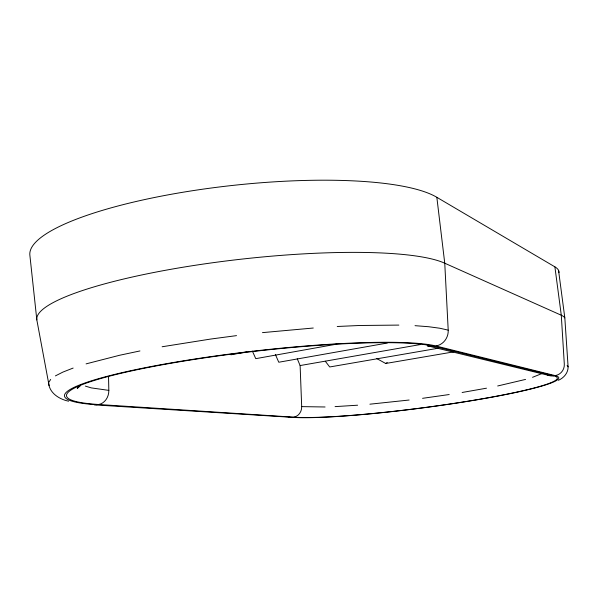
<?xml version="1.0" encoding="UTF-8"?>
<svg xmlns="http://www.w3.org/2000/svg" width="598" height="598" viewBox="0 0 598 598"><rect width="100%" height="100%" fill="white"/><g stroke="black" fill="none" stroke-linecap="round" stroke-linejoin="round"><path stroke-width="0.9" d="M558.539 270.348L564.826 317.889L568.1 366.836C568.25 372.898 563.75 377.988 558.412 380.306M50.673 379.431L48.595 382.668C49.186 392.998 59.381 399.337 68.613 401.191M78.301 387.033L77.232 388.498L80.207 385.964M376.605 358.486L385.71 363.479L387.235 362.523M55.42 375.888L62.902 372.091L73.143 368.062M542.199 373.451L532.526 377.316M86.09 363.876L119.697 355.242L139.947 350.944M525.56 379.409L497.678 385.979M230.903 354.793L246.511 351.953M486.495 388.192L462.127 392.482M336.689 344.142L255.765 358.658L252.393 351.123M387.332 343.028L278.765 362.239L275.431 354.562M297.266 358.793L300.121 365.557L420.491 344.53M437.93 348.283L329.7 366.97L325.312 361.244M385.71 363.479L453.561 351.886M162.14 346.758L210.847 339.029L236.524 335.627M449.203 394.531L422.569 398.32M409.129 400.025L369.893 404.188M262.462 332.63L313.27 328.025M357.619 405.205L335.074 406.618M337.235 326.486L359.712 325.484L398.859 325.095M94.26 404.853L292.474 417.359A140.814 12.326 -7.4 0 0 464.84 401.804A140.814 12.326 -7.4 0 0 555.183 375.611A10.846 10.682 -68.7 0 0 564.31 364.13L561.29 315.236L554.892 266.858L436.839 197.31A209.958 47.489 -6.2 0 0 201.975 189.297A209.958 47.489 -6.2 0 0 29.9 255.473L36.829 319.9L49.081 385.575M325.073 406.984L301.691 406.625A10.046 9.112 -84.6 0 1 293.723 417.165L98.64 404.502A13.418 11.384 -82.9 0 0 108.829 390.382L108.537 376.463M415.027 325.671L428.699 326.732L439.769 328.227L448.208 330.126L444.755 263.21L436.839 197.31M108.829 390.382L91.255 387.885L85.35 386.091M548.515 375.357L427.151 345.726A14.883 14.09 -73.8 0 0 434.043 346.324L553.726 375.843A139.356 12.199 -7.4 0 1 464.362 401.766A139.356 12.199 -7.4 0 1 293.723 417.165M97.078 404.771A191.823 22.799 -6.6 0 1 171.065 362.896A191.823 22.799 -6.6 0 1 435.972 345.988L555.183 375.611M567.136 365.363L568.1 366.836M300.121 365.557L301.691 406.625M553.726 375.843A10.839 10.667 -69.2 0 1 546.916 374.632M98.64 404.502A189.82 22.552 -6.6 0 1 171.985 363.083A189.82 22.552 -6.6 0 1 434.043 346.324M448.208 330.126A14.89 14.105 -73.6 0 1 435.972 345.988M292.474 417.359A10.039 9.105 -84.6 0 1 288.759 417.105M564.826 317.889A154.62 20.265 -7.5 0 0 561.29 315.236L444.755 263.21A210.354 37.382 -6.4 0 0 210.317 263.068A210.354 37.382 -6.4 0 0 36.829 319.9M554.892 266.858A154.62 25.849 -7.6 0 1 558.995 272.658"/></g></svg>
